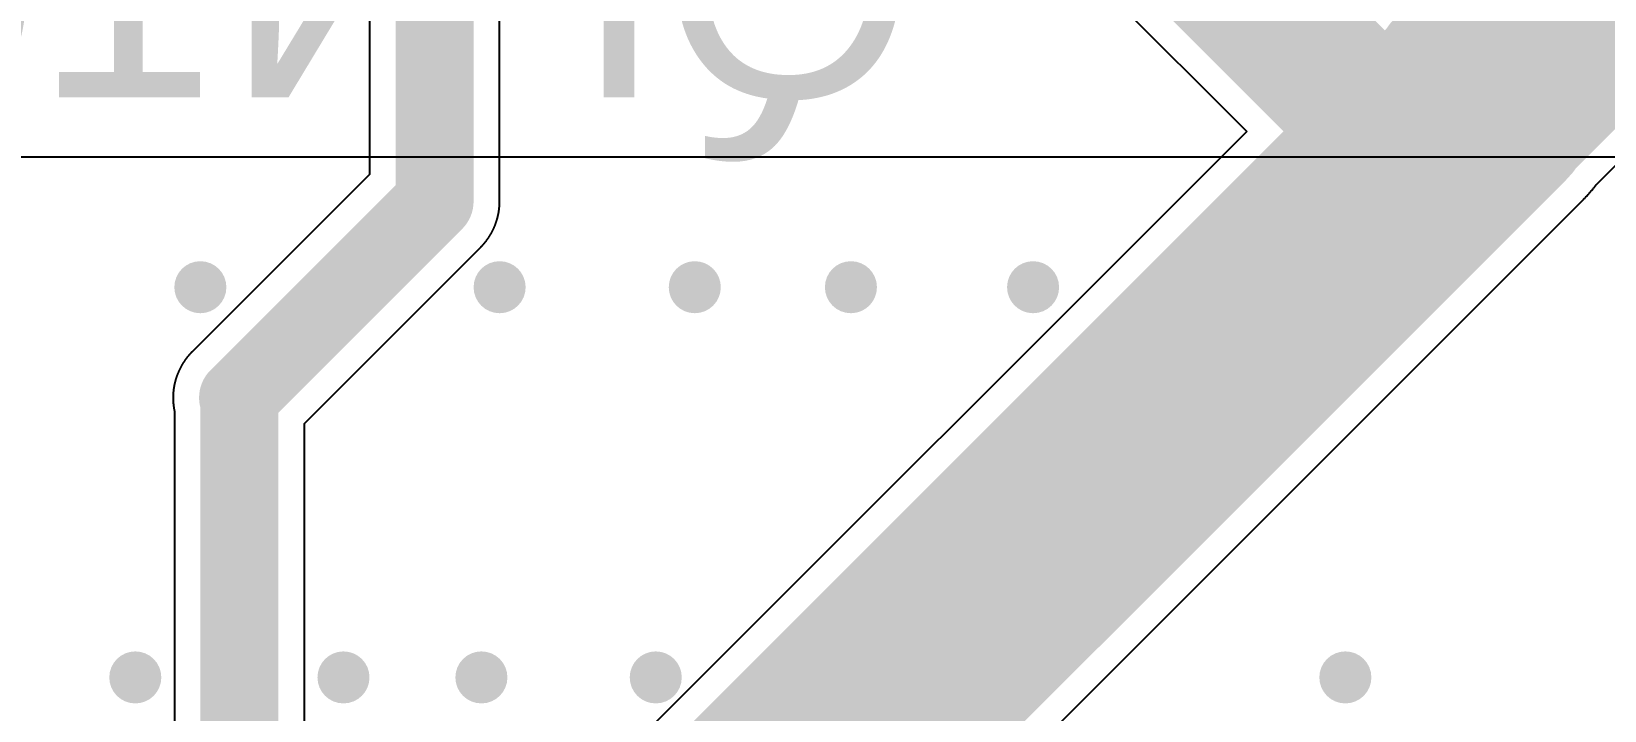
# Model space of a CAD drawing. Header units: millimetres. Extents: x -0.01 to 2.64, y -2.47 to 1.86.
# Drawn here: x 0.795 to 1.4, y 1.187 to 1.448 of the extents above; entities that cross this region are included whole.
import ezdxf

# ---------------------------------------------------------------- set-up
doc = ezdxf.new("R2010")
doc.units = ezdxf.units.MM
doc.header["$MEASUREMENT"] = 0
for name, color, linetype in [('BottomLayer', 5, 'Continuous'), ('BottomOverlay', 54, 'Continuous'), ('BottomSolder', 6, 'Continuous'), ('MidLayer1', 16, 'Continuous'), ('MidLayer2', 76, 'Continuous'), ('TopLayer', 1, 'Continuous'), ('ViaHoleLayer', 16, 'Continuous')]:
    doc.layers.add(name, color=color, linetype=linetype)
doc.styles.add('Arial', font='', dxfattribs={"height": 0.2})
doc.styles.get('Arial').set_extended_font_data('Arial')

msp = doc.modelspace()

# ---------------------------------------------------------------- hatches: boundary and pattern name
at = {"layer": 'BottomLayer'}
h = msp.add_hatch(color=5, dxfattribs=at)
edge = h.paths.add_edge_path()
edge.add_arc((0.86, 1.35), 0.01, 0, 360)
h = msp.add_hatch(color=5, dxfattribs=at)
edge = h.paths.add_edge_path()
edge.add_arc((0.975, 1.35), 0.01, 0, 360)
h = msp.add_hatch(color=5, dxfattribs=at)
edge = h.paths.add_edge_path()
edge.add_arc((1.05, 1.35), 0.01, 0, 360)
h = msp.add_hatch(color=5, dxfattribs=at)
edge = h.paths.add_edge_path()
edge.add_arc((1.11, 1.35), 0.01, 0, 360)
h = msp.add_hatch(color=5, dxfattribs=at)
edge = h.paths.add_edge_path()
edge.add_arc((1.18, 1.35), 0.01, 0, 360)
h = msp.add_hatch(color=5, dxfattribs=at)
edge = h.paths.add_edge_path()
edge.add_arc((0.835, 1.2), 0.01, 0, 360)
h = msp.add_hatch(color=5, dxfattribs=at)
edge = h.paths.add_edge_path()
edge.add_arc((0.915, 1.2), 0.01, 0, 360)
h = msp.add_hatch(color=5, dxfattribs=at)
edge = h.paths.add_edge_path()
edge.add_arc((0.968, 1.2), 0.01, 0, 360)
h = msp.add_hatch(color=5, dxfattribs=at)
edge = h.paths.add_edge_path()
edge.add_arc((1.035, 1.2), 0.01, 0, 360)
h = msp.add_hatch(color=5, dxfattribs=at)
edge = h.paths.add_edge_path()
edge.add_arc((1.3, 1.2), 0.01, 0, 360)
at = {"layer": 'MidLayer1'}
h = msp.add_hatch(color=16, dxfattribs=at)
edge = h.paths.add_edge_path()
edge.add_arc((0.86, 1.35), 0.01, 0, 360)
h = msp.add_hatch(color=16, dxfattribs=at)
edge = h.paths.add_edge_path()
edge.add_arc((0.975, 1.35), 0.01, 0, 360)
h = msp.add_hatch(color=16, dxfattribs=at)
edge = h.paths.add_edge_path()
edge.add_arc((1.05, 1.35), 0.01, 0, 360)
h = msp.add_hatch(color=16, dxfattribs=at)
edge = h.paths.add_edge_path()
edge.add_arc((1.11, 1.35), 0.01, 0, 360)
h = msp.add_hatch(color=16, dxfattribs=at)
edge = h.paths.add_edge_path()
edge.add_arc((1.18, 1.35), 0.01, 0, 360)
h = msp.add_hatch(color=16, dxfattribs=at)
edge = h.paths.add_edge_path()
edge.add_arc((0.835, 1.2), 0.01, 0, 360)
h = msp.add_hatch(color=16, dxfattribs=at)
edge = h.paths.add_edge_path()
edge.add_arc((0.915, 1.2), 0.01, 0, 360)
h = msp.add_hatch(color=16, dxfattribs=at)
edge = h.paths.add_edge_path()
edge.add_arc((0.968, 1.2), 0.01, 0, 360)
h = msp.add_hatch(color=16, dxfattribs=at)
edge = h.paths.add_edge_path()
edge.add_arc((1.035, 1.2), 0.01, 0, 360)
h = msp.add_hatch(color=16, dxfattribs=at)
edge = h.paths.add_edge_path()
edge.add_arc((1.3, 1.2), 0.01, 0, 360)
at = {"layer": 'MidLayer2'}
h = msp.add_hatch(color=76, dxfattribs=at)
edge = h.paths.add_edge_path()
edge.add_arc((0.86, 1.35), 0.01, 0, 360)
h = msp.add_hatch(color=76, dxfattribs=at)
edge = h.paths.add_edge_path()
edge.add_arc((0.975, 1.35), 0.01, 0, 360)
h = msp.add_hatch(color=76, dxfattribs=at)
edge = h.paths.add_edge_path()
edge.add_arc((1.05, 1.35), 0.01, 0, 360)
h = msp.add_hatch(color=76, dxfattribs=at)
edge = h.paths.add_edge_path()
edge.add_arc((1.11, 1.35), 0.01, 0, 360)
h = msp.add_hatch(color=76, dxfattribs=at)
edge = h.paths.add_edge_path()
edge.add_arc((1.18, 1.35), 0.01, 0, 360)
h = msp.add_hatch(color=76, dxfattribs=at)
edge = h.paths.add_edge_path()
edge.add_arc((0.835, 1.2), 0.01, 0, 360)
h = msp.add_hatch(color=76, dxfattribs=at)
edge = h.paths.add_edge_path()
edge.add_arc((0.915, 1.2), 0.01, 0, 360)
h = msp.add_hatch(color=76, dxfattribs=at)
edge = h.paths.add_edge_path()
edge.add_arc((0.968, 1.2), 0.01, 0, 360)
h = msp.add_hatch(color=76, dxfattribs=at)
edge = h.paths.add_edge_path()
edge.add_arc((1.035, 1.2), 0.01, 0, 360)
h = msp.add_hatch(color=76, dxfattribs=at)
edge = h.paths.add_edge_path()
edge.add_arc((1.3, 1.2), 0.01, 0, 360)
at = {"layer": 'TopLayer'}
h = msp.add_hatch(color=1, dxfattribs=at)
edge = h.paths.add_edge_path()
edge.add_arc((0.86, 1.35), 0.01, 0, 360)
h = msp.add_hatch(color=1, dxfattribs=at)
edge = h.paths.add_edge_path()
edge.add_arc((0.975, 1.35), 0.01, 0, 360)
h = msp.add_hatch(color=1, dxfattribs=at)
edge = h.paths.add_edge_path()
edge.add_arc((1.05, 1.35), 0.01, 0, 360)
h = msp.add_hatch(color=1, dxfattribs=at)
edge = h.paths.add_edge_path()
edge.add_arc((1.11, 1.35), 0.01, 0, 360)
h = msp.add_hatch(color=1, dxfattribs=at)
edge = h.paths.add_edge_path()
edge.add_arc((1.18, 1.35), 0.01, 0, 360)
h = msp.add_hatch(color=1, dxfattribs=at)
edge = h.paths.add_edge_path()
edge.add_arc((0.835, 1.2), 0.01, 0, 360)
h = msp.add_hatch(color=1, dxfattribs=at)
edge = h.paths.add_edge_path()
edge.add_arc((0.915, 1.2), 0.01, 0, 360)
h = msp.add_hatch(color=1, dxfattribs=at)
edge = h.paths.add_edge_path()
edge.add_arc((0.968, 1.2), 0.01, 0, 360)
h = msp.add_hatch(color=1, dxfattribs=at)
edge = h.paths.add_edge_path()
edge.add_arc((1.035, 1.2), 0.01, 0, 360)
h = msp.add_hatch(color=1, dxfattribs=at)
edge = h.paths.add_edge_path()
edge.add_arc((1.3, 1.2), 0.01, 0, 360)
at = {"layer": 'ViaHoleLayer'}
h = msp.add_hatch(color=16, dxfattribs=at)
edge = h.paths.add_edge_path()
edge.add_arc((0.86, 1.35), 0.005, 0, 360)
h = msp.add_hatch(color=16, dxfattribs=at)
edge = h.paths.add_edge_path()
edge.add_arc((0.975, 1.35), 0.005, 0, 360)
h = msp.add_hatch(color=16, dxfattribs=at)
edge = h.paths.add_edge_path()
edge.add_arc((1.05, 1.35), 0.005, 0, 360)
h = msp.add_hatch(color=16, dxfattribs=at)
edge = h.paths.add_edge_path()
edge.add_arc((1.11, 1.35), 0.005, 0, 360)
h = msp.add_hatch(color=16, dxfattribs=at)
edge = h.paths.add_edge_path()
edge.add_arc((1.18, 1.35), 0.005, 0, 360)
h = msp.add_hatch(color=16, dxfattribs=at)
edge = h.paths.add_edge_path()
edge.add_arc((0.835, 1.2), 0.005, 0, 360)
h = msp.add_hatch(color=16, dxfattribs=at)
edge = h.paths.add_edge_path()
edge.add_arc((0.915, 1.2), 0.005, 0, 360)
h = msp.add_hatch(color=16, dxfattribs=at)
edge = h.paths.add_edge_path()
edge.add_arc((0.968, 1.2), 0.005, 0, 360)
h = msp.add_hatch(color=16, dxfattribs=at)
edge = h.paths.add_edge_path()
edge.add_arc((1.035, 1.2), 0.005, 0, 360)
h = msp.add_hatch(color=16, dxfattribs=at)
edge = h.paths.add_edge_path()
edge.add_arc((1.3, 1.2), 0.005, 0, 360)

# ---------------------------------------------------------------- linework, layer by layer
at = {"layer": 'BottomSolder'}
msp.add_line((1.7, 1.4), (0, 1.4), dxfattribs=at)
at = {"layer": 'TopLayer'}
for p, q in [((0.925, 1.615), (0.925, 1.39336)), ((0.975, 1.383), (0.975, 1.615)), ((1.12348, 1.54848), (1.26209, 1.40987)), ((1.39662, 1.38966), (1.50696, 1.5)), ((1.26209, 1.40987), (0.99761, 1.14539)), ((0.925, 1.39336), (0.85682, 1.32518)), ((1.39198, 1.38421), (1.39213, 1.38436)), ((1.39213, 1.38436), (1.39227, 1.38451)), ((1.39227, 1.38451), (1.39241, 1.38466)), ((1.39241, 1.38466), (1.39256, 1.38481)), ((1.39256, 1.38481), (1.3927, 1.38497)), ((1.3927, 1.38497), (1.39285, 1.38512)), ((1.39285, 1.38512), (1.39299, 1.38527)), ((1.39299, 1.38527), (1.39313, 1.38543)), ((1.39313, 1.38543), (1.39327, 1.38558)), ((1.39327, 1.38558), (1.39341, 1.38574)), ((1.39341, 1.38574), (1.39355, 1.3859)), ((1.39355, 1.3859), (1.39369, 1.38605)), ((1.39369, 1.38605), (1.39383, 1.38621)), ((1.39383, 1.38621), (1.39397, 1.38637)), ((1.39397, 1.38637), (1.3941, 1.38653)), ((1.3941, 1.38653), (1.39424, 1.38668)), ((1.39424, 1.38668), (1.39438, 1.38684)), ((1.39438, 1.38684), (1.39451, 1.387)), ((1.39451, 1.387), (1.39465, 1.38716)), ((1.39465, 1.38716), (1.39478, 1.38733)), ((1.39478, 1.38733), (1.39492, 1.38749)), ((1.39492, 1.38749), (1.39505, 1.38765)), ((1.39505, 1.38765), (1.39518, 1.38781)), ((1.39518, 1.38781), (1.39531, 1.38797)), ((1.39531, 1.38797), (1.39544, 1.38814)), ((1.39544, 1.38814), (1.39558, 1.3883)), ((1.39558, 1.3883), (1.39571, 1.38847)), ((1.39571, 1.38847), (1.39583, 1.38863)), ((1.39583, 1.38863), (1.39596, 1.3888)), ((1.39596, 1.3888), (1.39609, 1.38896)), ((1.39609, 1.38896), (1.39622, 1.38913)), ((1.39622, 1.38913), (1.39635, 1.3893)), ((1.39635, 1.3893), (1.39647, 1.38946)), ((1.39647, 1.38946), (1.3966, 1.38963)), ((1.3966, 1.38963), (1.39662, 1.38966)), ((0.97454, 1.37823), (0.97457, 1.37837)), ((0.97457, 1.37837), (0.97459, 1.3785)), ((0.97459, 1.3785), (0.97462, 1.37864)), ((0.97462, 1.37864), (0.97464, 1.37878)), ((0.97464, 1.37878), (0.97466, 1.3789)), ((0.97466, 1.3789), (0.97467, 1.37892)), ((0.97467, 1.37894), (0.97469, 1.37906)), ((0.97467, 1.37892), (0.97467, 1.37894)), ((0.97469, 1.37906), (0.9747, 1.37913)), ((0.9747, 1.37913), (0.97471, 1.3792)), ((0.97471, 1.3792), (0.97473, 1.37934)), ((0.97473, 1.37934), (0.97475, 1.37948)), ((0.97475, 1.37948), (0.97477, 1.37962)), ((0.97477, 1.37962), (0.97479, 1.37976)), ((0.97479, 1.37976), (0.97481, 1.3799)), ((0.97481, 1.3799), (0.97482, 1.38004)), ((0.97482, 1.38004), (0.97484, 1.38018)), ((0.97484, 1.38018), (0.97486, 1.38032)), ((0.97486, 1.38032), (0.97487, 1.38046)), ((0.97487, 1.38046), (0.97488, 1.3806)), ((0.97488, 1.3806), (0.9749, 1.38074)), ((0.9749, 1.38074), (0.97491, 1.38088)), ((0.97491, 1.38088), (0.97492, 1.38102)), ((0.97492, 1.38102), (0.97493, 1.38117)), ((0.97493, 1.38117), (0.97494, 1.38131)), ((0.97494, 1.38131), (0.97495, 1.38145)), ((0.97495, 1.38145), (0.97496, 1.38152)), ((0.97496, 1.38159), (0.97497, 1.38173)), ((0.97496, 1.38152), (0.97496, 1.38159)), ((0.97497, 1.38187), (0.97498, 1.38201)), ((0.97497, 1.38173), (0.97497, 1.38187)), ((0.97498, 1.38201), (0.97499, 1.38215)), ((0.97499, 1.38244), (0.975, 1.38258)), ((0.97499, 1.38229), (0.97499, 1.38244)), ((0.97499, 1.38215), (0.97499, 1.38229)), ((0.975, 1.38286), (0.975, 1.383)), ((0.975, 1.38279), (0.975, 1.38286)), ((0.975, 1.38272), (0.975, 1.38279)), ((0.975, 1.38265), (0.975, 1.38272)), ((0.975, 1.38258), (0.975, 1.38265)), ((1.0915, 1.08372), (1.39139, 1.38361)), ((1.39139, 1.38361), (1.39154, 1.38376)), ((1.39154, 1.38376), (1.39169, 1.38391)), ((1.39169, 1.38391), (1.39183, 1.38406)), ((1.39183, 1.38406), (1.39198, 1.38421)), ((0.97255, 1.37221), (0.97261, 1.37234)), ((0.97261, 1.37234), (0.97267, 1.37246)), ((0.97267, 1.37246), (0.97273, 1.37259)), ((0.97273, 1.37259), (0.97279, 1.37272)), ((0.97279, 1.37272), (0.97285, 1.37285)), ((0.97285, 1.37285), (0.97289, 1.37294)), ((0.97289, 1.37294), (0.9729, 1.37298)), ((0.9729, 1.37298), (0.97296, 1.37311)), ((0.97296, 1.37311), (0.97302, 1.37324)), ((0.97302, 1.37324), (0.97307, 1.37337)), ((0.97307, 1.37337), (0.9731, 1.37344)), ((0.9731, 1.37344), (0.97312, 1.3735)), ((0.97312, 1.3735), (0.97318, 1.37363)), ((0.97318, 1.37363), (0.97323, 1.37376)), ((0.97323, 1.37376), (0.97328, 1.37389)), ((0.97328, 1.37389), (0.97333, 1.37402)), ((0.97333, 1.37402), (0.97338, 1.37416)), ((0.97338, 1.37416), (0.97343, 1.37429)), ((0.97343, 1.37429), (0.97348, 1.37442)), ((0.97348, 1.37442), (0.97353, 1.37455)), ((0.97353, 1.37455), (0.97358, 1.37469)), ((0.97358, 1.37469), (0.97362, 1.37482)), ((0.97362, 1.37482), (0.97367, 1.37495)), ((0.97367, 1.37495), (0.97371, 1.37509)), ((0.97371, 1.37509), (0.97376, 1.37522)), ((0.97376, 1.37522), (0.9738, 1.37536)), ((0.9738, 1.37536), (0.97385, 1.37549)), ((0.97385, 1.37549), (0.97388, 1.37559)), ((0.97388, 1.37559), (0.97389, 1.37562)), ((0.97389, 1.37562), (0.97393, 1.37576)), ((0.97393, 1.37576), (0.97397, 1.3759)), ((0.97397, 1.3759), (0.97398, 1.37593)), ((0.97398, 1.37593), (0.97401, 1.37603)), ((0.97401, 1.37603), (0.97405, 1.37617)), ((0.97405, 1.37617), (0.97409, 1.3763)), ((0.97409, 1.3763), (0.97412, 1.37644)), ((0.97412, 1.37644), (0.97413, 1.37647)), ((0.97413, 1.37647), (0.97416, 1.37658)), ((0.97416, 1.37658), (0.9742, 1.37671)), ((0.9742, 1.37671), (0.97423, 1.37685)), ((0.97423, 1.37685), (0.97427, 1.37699)), ((0.97427, 1.37699), (0.9743, 1.37712)), ((0.9743, 1.37712), (0.97433, 1.37726)), ((0.97433, 1.37726), (0.97436, 1.3774)), ((0.97436, 1.3774), (0.9744, 1.37754)), ((0.9744, 1.37754), (0.97443, 1.37767)), ((0.97443, 1.37767), (0.97446, 1.37781)), ((0.97446, 1.37781), (0.97448, 1.37795)), ((0.97448, 1.37795), (0.97451, 1.37809)), ((0.97451, 1.37809), (0.97454, 1.37823)), ((0.96846, 1.36614), (0.96855, 1.36624)), ((0.96855, 1.36624), (0.96865, 1.36635)), ((0.96865, 1.36635), (0.96874, 1.36645)), ((0.96874, 1.36645), (0.96879, 1.36651)), ((0.96879, 1.36651), (0.96883, 1.36656)), ((0.96883, 1.36656), (0.96893, 1.36667)), ((0.96893, 1.36667), (0.96902, 1.36677)), ((0.96902, 1.36677), (0.96911, 1.36688)), ((0.96911, 1.36688), (0.9692, 1.36699)), ((0.9692, 1.36699), (0.96929, 1.3671)), ((0.96929, 1.3671), (0.96934, 1.36715)), ((0.96934, 1.36715), (0.96938, 1.36721)), ((0.96938, 1.36721), (0.96942, 1.36726)), ((0.96942, 1.36726), (0.96947, 1.36732)), ((0.96947, 1.36732), (0.96956, 1.36743)), ((0.96956, 1.36743), (0.96965, 1.36754)), ((0.96965, 1.36754), (0.96973, 1.36765)), ((0.96973, 1.36765), (0.96982, 1.36776)), ((0.96982, 1.36776), (0.96991, 1.36787)), ((0.96991, 1.36787), (0.96993, 1.3679)), ((0.96993, 1.3679), (0.96999, 1.36799)), ((0.96999, 1.36799), (0.97008, 1.3681)), ((0.97008, 1.3681), (0.97011, 1.36815)), ((0.97011, 1.36815), (0.97016, 1.36821)), ((0.97016, 1.36821), (0.97024, 1.36833)), ((0.97024, 1.36833), (0.97032, 1.36844)), ((0.97032, 1.36844), (0.97037, 1.36851)), ((0.97037, 1.36851), (0.97041, 1.36856)), ((0.97041, 1.36856), (0.97049, 1.36867)), ((0.97049, 1.36867), (0.97057, 1.36879)), ((0.97057, 1.36879), (0.97065, 1.36891)), ((0.97065, 1.36891), (0.97073, 1.36902)), ((0.97073, 1.36902), (0.97081, 1.36914)), ((0.97081, 1.36914), (0.97088, 1.36926)), ((0.97088, 1.36926), (0.97096, 1.36938)), ((0.97096, 1.36938), (0.97104, 1.36949)), ((0.97104, 1.36949), (0.97111, 1.36961)), ((0.97111, 1.36961), (0.97119, 1.36973)), ((0.97119, 1.36973), (0.97126, 1.36985)), ((0.97126, 1.36985), (0.97134, 1.36997)), ((0.97134, 1.36997), (0.97141, 1.37009)), ((0.97141, 1.37009), (0.97148, 1.37022)), ((0.97148, 1.37022), (0.97156, 1.37034)), ((0.97156, 1.37034), (0.97163, 1.37046)), ((0.97163, 1.37046), (0.9717, 1.37058)), ((0.9717, 1.37058), (0.97177, 1.3707)), ((0.97177, 1.3707), (0.97184, 1.37083)), ((0.97184, 1.37083), (0.97191, 1.37095)), ((0.97191, 1.37095), (0.97197, 1.37108)), ((0.97197, 1.37108), (0.97204, 1.3712)), ((0.97204, 1.3712), (0.97211, 1.37132)), ((0.97211, 1.37132), (0.97217, 1.37145)), ((0.97217, 1.37145), (0.97224, 1.37157)), ((0.97224, 1.37157), (0.9723, 1.3717)), ((0.9723, 1.3717), (0.97236, 1.37183)), ((0.97236, 1.37183), (0.97243, 1.37195)), ((0.97243, 1.37195), (0.97249, 1.37208)), ((0.97249, 1.37208), (0.97255, 1.37221)), ((0.9, 1.29764), (0.96768, 1.36532)), ((0.96768, 1.36532), (0.96778, 1.36542)), ((0.96778, 1.36542), (0.96787, 1.36552)), ((0.96787, 1.36552), (0.96788, 1.36552)), ((0.96788, 1.36552), (0.96797, 1.36562)), ((0.96797, 1.36562), (0.96807, 1.36573)), ((0.96807, 1.36573), (0.96817, 1.36583)), ((0.96817, 1.36583), (0.96827, 1.36593)), ((0.96827, 1.36593), (0.96836, 1.36604)), ((0.96836, 1.36604), (0.96846, 1.36614)), ((0.85567, 1.32394), (0.85557, 1.32383)), ((0.85576, 1.32405), (0.85567, 1.32394)), ((0.85585, 1.32415), (0.85576, 1.32405)), ((0.85595, 1.32426), (0.85585, 1.32415)), ((0.85604, 1.32436), (0.85595, 1.32426)), ((0.85614, 1.32446), (0.85604, 1.32436)), ((0.85623, 1.32457), (0.85614, 1.32446)), ((0.85633, 1.32467), (0.85623, 1.32457)), ((0.85643, 1.32477), (0.85633, 1.32467)), ((0.85653, 1.32488), (0.85643, 1.32477)), ((0.85662, 1.32498), (0.85653, 1.32488)), ((0.85672, 1.32508), (0.85662, 1.32498)), ((0.85682, 1.32518), (0.85672, 1.32508)), ((0.85177, 1.31791), (0.85171, 1.31778)), ((0.85183, 1.31804), (0.85177, 1.31791)), ((0.85189, 1.31817), (0.85183, 1.31804)), ((0.85195, 1.31829), (0.85189, 1.31817)), ((0.85201, 1.31842), (0.85195, 1.31829)), ((0.85207, 1.31855), (0.85201, 1.31842)), ((0.85214, 1.31867), (0.85207, 1.31855)), ((0.8522, 1.3188), (0.85214, 1.31867)), ((0.85226, 1.31893), (0.8522, 1.3188)), ((0.85233, 1.31905), (0.85226, 1.31893)), ((0.85239, 1.31918), (0.85233, 1.31905)), ((0.85246, 1.3193), (0.85239, 1.31918)), ((0.85253, 1.31942), (0.85246, 1.3193)), ((0.85259, 1.31955), (0.85253, 1.31942)), ((0.85266, 1.31967), (0.85259, 1.31955)), ((0.85273, 1.3198), (0.85266, 1.31967)), ((0.8528, 1.31992), (0.85273, 1.3198)), ((0.85287, 1.32004), (0.8528, 1.31992)), ((0.85294, 1.32016), (0.85287, 1.32004)), ((0.85302, 1.32028), (0.85294, 1.32016)), ((0.85309, 1.32041), (0.85302, 1.32028)), ((0.85316, 1.32053), (0.85309, 1.32041)), ((0.85324, 1.32065), (0.85316, 1.32053)), ((0.85331, 1.32077), (0.85324, 1.32065)), ((0.85339, 1.32089), (0.85331, 1.32077)), ((0.85346, 1.32101), (0.85339, 1.32089)), ((0.85354, 1.32112), (0.85346, 1.32101)), ((0.85362, 1.32124), (0.85354, 1.32112)), ((0.85369, 1.32136), (0.85362, 1.32124)), ((0.85377, 1.32148), (0.85369, 1.32136)), ((0.85385, 1.32159), (0.85377, 1.32148)), ((0.85393, 1.32171), (0.85385, 1.32159)), ((0.85401, 1.32183), (0.85393, 1.32171)), ((0.85409, 1.32194), (0.85401, 1.32183)), ((0.85418, 1.32206), (0.85409, 1.32194)), ((0.85426, 1.32217), (0.85418, 1.32206)), ((0.85434, 1.32229), (0.85426, 1.32217)), ((0.85442, 1.3224), (0.85434, 1.32229)), ((0.85451, 1.32251), (0.85442, 1.3224)), ((0.85459, 1.32263), (0.85451, 1.32251)), ((0.85468, 1.32274), (0.85459, 1.32263)), ((0.85477, 1.32285), (0.85468, 1.32274)), ((0.85485, 1.32296), (0.85477, 1.32285)), ((0.85494, 1.32307), (0.85485, 1.32296)), ((0.85503, 1.32318), (0.85494, 1.32307)), ((0.85512, 1.32329), (0.85503, 1.32318)), ((0.85521, 1.3234), (0.85512, 1.32329)), ((0.8553, 1.32351), (0.85521, 1.3234)), ((0.85539, 1.32362), (0.8553, 1.32351)), ((0.85548, 1.32373), (0.85539, 1.32362)), ((0.85557, 1.32383), (0.85548, 1.32373)), ((0.84988, 1.31186), (0.84986, 1.31172)), ((0.84991, 1.312), (0.84988, 1.31186)), ((0.84993, 1.31213), (0.84991, 1.312)), ((0.84996, 1.31227), (0.84993, 1.31213)), ((0.84999, 1.31241), (0.84996, 1.31227)), ((0.85002, 1.31255), (0.84999, 1.31241)), ((0.85004, 1.31269), (0.85002, 1.31255)), ((0.85007, 1.31283), (0.85004, 1.31269)), ((0.8501, 1.31296), (0.85007, 1.31283)), ((0.85014, 1.3131), (0.8501, 1.31296)), ((0.85017, 1.31324), (0.85014, 1.3131)), ((0.8502, 1.31338), (0.85017, 1.31324)), ((0.85023, 1.31351), (0.8502, 1.31338)), ((0.85027, 1.31365), (0.85023, 1.31351)), ((0.8503, 1.31379), (0.85027, 1.31365)), ((0.85034, 1.31393), (0.8503, 1.31379)), ((0.85038, 1.31406), (0.85034, 1.31393)), ((0.85041, 1.3142), (0.85038, 1.31406)), ((0.85045, 1.31433), (0.85041, 1.3142)), ((0.85049, 1.31447), (0.85045, 1.31433)), ((0.85053, 1.3146), (0.85049, 1.31447)), ((0.85057, 1.31474), (0.85053, 1.3146)), ((0.85061, 1.31488), (0.85057, 1.31474)), ((0.85065, 1.31501), (0.85061, 1.31488)), ((0.8507, 1.31514), (0.85065, 1.31501)), ((0.85074, 1.31528), (0.8507, 1.31514)), ((0.85079, 1.31541), (0.85074, 1.31528)), ((0.85083, 1.31555), (0.85079, 1.31541)), ((0.85088, 1.31568), (0.85083, 1.31555)), ((0.85092, 1.31581), (0.85088, 1.31568)), ((0.85097, 1.31595), (0.85092, 1.31581)), ((0.85102, 1.31608), (0.85097, 1.31595)), ((0.85107, 1.31621), (0.85102, 1.31608)), ((0.85112, 1.31634), (0.85107, 1.31621)), ((0.85117, 1.31648), (0.85112, 1.31634)), ((0.85122, 1.31661), (0.85117, 1.31648)), ((0.85127, 1.31674), (0.85122, 1.31661)), ((0.85132, 1.31687), (0.85127, 1.31674)), ((0.85138, 1.317), (0.85132, 1.31687)), ((0.85143, 1.31713), (0.85138, 1.317)), ((0.85148, 1.31726), (0.85143, 1.31713)), ((0.85154, 1.31739), (0.85148, 1.31726)), ((0.8516, 1.31752), (0.85154, 1.31739)), ((0.85165, 1.31765), (0.8516, 1.31752)), ((0.85171, 1.31778), (0.85165, 1.31765)), ((0.84951, 1.30807), (0.8495, 1.30792)), ((0.8495, 1.30792), (0.8495, 1.30778)), ((0.8495, 1.30778), (0.8495, 1.30764)), ((0.8495, 1.30764), (0.8495, 1.3075)), ((0.8495, 1.3075), (0.8495, 1.30736)), ((0.8495, 1.30736), (0.8495, 1.30722)), ((0.8495, 1.30722), (0.8495, 1.30708)), ((0.8495, 1.30708), (0.84951, 1.30693)), ((0.84952, 1.30849), (0.84951, 1.30835)), ((0.84951, 1.30835), (0.84951, 1.30821)), ((0.84951, 1.30821), (0.84951, 1.30807)), ((0.84951, 1.30693), (0.84951, 1.30679)), ((0.84951, 1.30679), (0.84951, 1.30665)), ((0.84951, 1.30665), (0.84952, 1.30651)), ((0.84953, 1.30863), (0.84952, 1.30849)), ((0.84952, 1.30651), (0.84953, 1.30637)), ((0.84954, 1.30891), (0.84953, 1.30877)), ((0.84953, 1.30877), (0.84953, 1.30863)), ((0.84953, 1.30637), (0.84953, 1.30623)), ((0.84953, 1.30623), (0.84954, 1.30609)), ((0.84955, 1.30905), (0.84954, 1.30891)), ((0.84954, 1.30609), (0.84955, 1.30595)), ((0.84956, 1.30919), (0.84955, 1.30905)), ((0.84955, 1.30595), (0.84956, 1.30581)), ((0.84957, 1.30933), (0.84956, 1.30919)), ((0.84956, 1.30581), (0.84957, 1.30567)), ((0.84958, 1.30948), (0.84957, 1.30933)), ((0.84959, 1.30962), (0.84958, 1.30948)), ((0.8496, 1.30976), (0.84959, 1.30962)), ((0.84962, 1.3099), (0.8496, 1.30976)), ((0.84963, 1.31004), (0.84962, 1.3099)), ((0.84964, 1.31018), (0.84963, 1.31004)), ((0.84966, 1.31032), (0.84964, 1.31018)), ((0.84968, 1.31046), (0.84966, 1.31032)), ((0.84969, 1.3106), (0.84968, 1.31046)), ((0.84971, 1.31074), (0.84969, 1.3106)), ((0.84973, 1.31088), (0.84971, 1.31074)), ((0.84975, 1.31102), (0.84973, 1.31088)), ((0.84977, 1.31116), (0.84975, 1.31102)), ((0.84979, 1.3113), (0.84977, 1.31116)), ((0.84981, 1.31144), (0.84979, 1.3113)), ((0.84983, 1.31158), (0.84981, 1.31144)), ((0.84986, 1.31172), (0.84983, 1.31158)), ((0.84957, 1.30567), (0.84958, 1.30552)), ((0.84958, 1.30552), (0.84959, 1.30538)), ((0.84959, 1.30538), (0.8496, 1.30524)), ((0.8496, 1.30524), (0.84962, 1.3051)), ((0.84962, 1.3051), (0.84963, 1.30496)), ((0.84963, 1.30496), (0.84964, 1.30482)), ((0.84964, 1.30482), (0.84966, 1.30468)), ((0.84966, 1.30468), (0.84968, 1.30454)), ((0.84968, 1.30454), (0.84969, 1.3044)), ((0.84969, 1.3044), (0.84971, 1.30426)), ((0.84971, 1.30426), (0.84973, 1.30412)), ((0.84973, 1.30412), (0.84975, 1.30398)), ((0.84975, 1.30398), (0.84977, 1.30384)), ((0.84977, 1.30384), (0.84979, 1.3037)), ((0.84979, 1.3037), (0.84981, 1.30356)), ((0.84981, 1.30356), (0.84983, 1.30342)), ((0.84983, 1.30342), (0.84986, 1.30328)), ((0.84986, 1.30328), (0.84988, 1.30314)), ((0.84988, 1.30314), (0.84991, 1.303)), ((0.84991, 1.303), (0.84993, 1.30287)), ((0.84993, 1.30287), (0.84996, 1.30273)), ((0.84996, 1.30273), (0.84999, 1.30259)), ((0.84999, 1.30259), (0.85, 1.30253)), ((0.85, 1.30253), (0.85, 0.802)), ((0.9, 0.903), (0.9, 1.29764))]:
    msp.add_line(p, q, dxfattribs=at)
for points, const_width in [([(0.95, 1.383), (0.95, 1.735)], 0.03), ([(1.35209, 1.42291), (1.51463, 1.58546)], 0.09), ([(1.15, 1.575), (1.32365, 1.40135)], 0.055), ([(1.0365, 1.1065), (1.3525, 1.4225)], 0.09), ([(0.8745, 1.3075), (0.95, 1.383)], 0.03), ([(0.875, 0.802), (0.875, 1.3075)], 0.03)]:
    msp.add_lwpolyline(points, dxfattribs=dict(at, const_width=const_width))
for points, const_width in [([(1.32959, 1.42291, 1), (1.37459, 1.42291, 1)], 0.045), ([(1.33, 1.4225, 1), (1.375, 1.4225, 1)], 0.045), ([(1.3099, 1.40135, 1), (1.3374, 1.40135, 1)], 0.0275), ([(0.9425, 1.383, 1), (0.9575, 1.383, 1)], 0.015), ([(0.9425, 1.383, 1), (0.9575, 1.383, 1)], 0.015), ([(0.867, 1.3075, 1), (0.882, 1.3075, 1)], 0.015), ([(0.8675, 1.3075, 1), (0.8825, 1.3075, 1)], 0.015)]:
    msp.add_lwpolyline(points, format="xyb", close=True, dxfattribs=dict(at, const_width=const_width))

# ---------------------------------------------------------------- texts
at = {"layer": 'BottomOverlay', "style": 'Arial', "text_generation_flag": 2}
msp.add_text('QFN16-30-46-A', height=0.09, dxfattribs=at).set_placement((1.13484, 1.42293))

doc.saveas('drawing.dxf')
